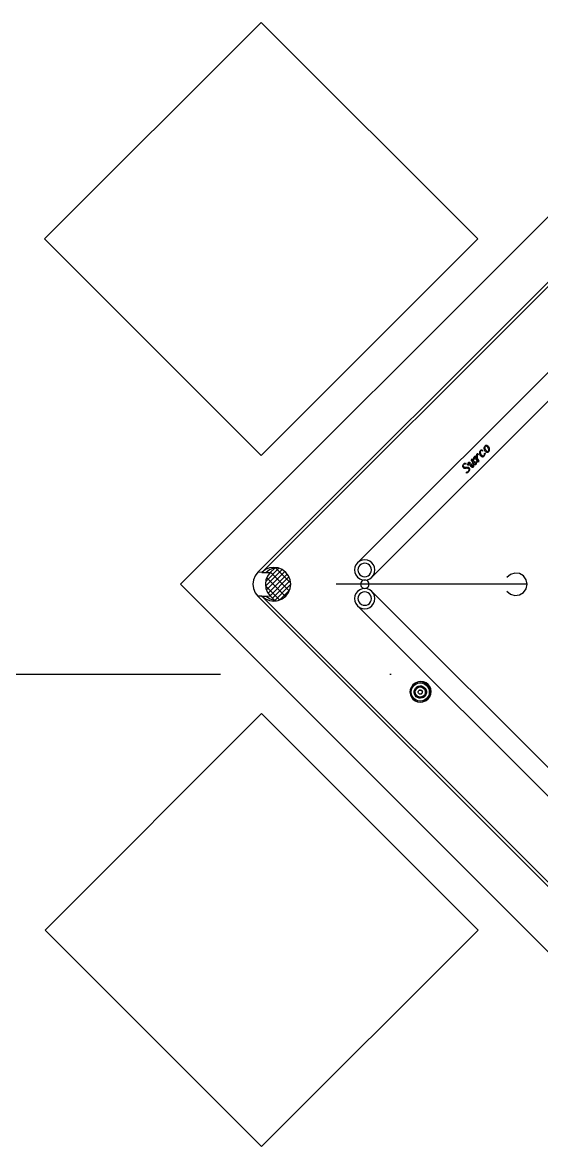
# Model space of a CAD drawing. Extents: x -32840 to 422982, y 280745 to 888746.
# Drawn here: x 233600 to 234363, y 392137 to 393789 of the extents above; entities that cross this region are included whole.
import ezdxf

# ---------------------------------------------------------------- set-up
doc = ezdxf.new("R2010")
doc.units = 0
doc.header["$LTSCALE"] = 1000
doc.linetypes.add('CONTINOUS', pattern=[0])
doc.linetypes.add('DASHDOT', pattern=[1, 0.5, -0.25, 0, -0.25])
for name, color, linetype in [('A - 100_CH$0$A_FURNITURE LAYOUT', 36, 'Continuous'), ('A-GRID', 31, 'DASHDOT'), ('A-GRID NO', 40, 'CONTINOUS')]:
    doc.layers.add(name, color=color, linetype=linetype)

# ---------------------------------------------------------------- blocks, each defined once
blk = doc.blocks.new('A - 101_CH$0$ccccccccccc333333333')
for p, q in [((392593.42, -281154.51), (392453.19, -281154.51)), ((392453.19, -281154.51), (392453.19, -281295.05)), ((392465.09, -281166.41), (392464.46, -281167.23)), ((392465.92, -281165.78), (392465.09, -281166.41)), ((392466.87, -281165.39), (392465.92, -281165.78)), ((392467.9, -281165.25), (392466.87, -281165.39)), ((392468.57, -281165.97), (392467.9, -281165.25)), ((392467.9, -281165.25), (392577.56, -281165.25)), ((392468.57, -281165.97), (392576.9, -281165.97)), ((392468.57, -281165.97), (392469.22, -281166.67)), ((392469.58, -281166.1), (392468.57, -281165.97)), ((392470.53, -281166.5), (392469.58, -281166.1)), ((392471.34, -281167.12), (392470.53, -281166.5)), ((392464.07, -281168.19), (392463.93, -281169.22)), ((392464.46, -281167.23), (392464.07, -281168.19)), ((392467.16, -281168.48), (392466.55, -281169.27)), ((392472.34, -281168.84), (392466.88, -281168.84)), ((392466.93, -281173.41), (392466.93, -281168.77)), ((392467.95, -281167.87), (392467.16, -281168.48)), ((392472.02, -281168.07), (392467.69, -281168.07)), ((392468.87, -281167.49), (392467.95, -281167.87)), ((392468.47, -281173.79), (392468.47, -281167.66)), ((392469.86, -281167.36), (392468.87, -281167.49)), ((392470.22, -281166.81), (392469.22, -281166.67)), ((392469.22, -281166.67), (392469.86, -281167.36)), ((392469.86, -281167.36), (392471.37, -281167.36)), ((392470.01, -281173.49), (392470.01, -281167.36)), ((392471.16, -281167.19), (392470.22, -281166.81)), ((392471.37, -281167.36), (392471.16, -281167.19)), ((392471.73, -281167.64), (392471.34, -281167.12)), ((392471.73, -281167.64), (392471.37, -281167.36)), ((392471.54, -281172.39), (392471.54, -281167.49)), ((392471.96, -281167.93), (392471.73, -281167.64)), ((392472.35, -281168.87), (392471.96, -281167.93)), ((392472.48, -281169.89), (392472.35, -281168.87)), ((392464.65, -281169.89), (392463.93, -281169.22)), ((392463.93, -281169.22), (392463.93, -281278.88)), ((392464.65, -281169.89), (392464.79, -281170.9)), ((392464.65, -281169.89), (392464.65, -281278.22)), ((392464.65, -281169.89), (392465.35, -281170.54)), ((392464.79, -281170.9), (392465.18, -281171.85)), ((392465.35, -281170.54), (392465.48, -281171.54)), ((392465.35, -281170.54), (392466.04, -281171.18)), ((392465.48, -281171.54), (392465.87, -281172.48)), ((392466.17, -281170.19), (392466.04, -281171.18)), ((392472.24, -281171.16), (392466.04, -281171.16)), ((392466.04, -281171.18), (392466.04, -281172.69)), ((392472.42, -281170.39), (392466.14, -281170.39)), ((392466.55, -281169.27), (392466.17, -281170.19)), ((392472.45, -281169.62), (392466.41, -281169.62)), ((392471.96, -281171.85), (392472.35, -281170.9)), ((392472.35, -281170.9), (392472.48, -281169.89)), ((392465.18, -281171.85), (392465.8, -281172.66)), ((392465.8, -281172.66), (392466.31, -281173.05)), ((392465.87, -281172.48), (392466.04, -281172.69)), ((392471.89, -281171.93), (392466.04, -281171.93)), ((392466.04, -281172.69), (392466.31, -281173.05)), ((392471.27, -281172.7), (392466.05, -281172.7)), ((392466.31, -281173.05), (392466.61, -281173.28)), ((392466.61, -281173.28), (392467.55, -281173.67)), ((392470.05, -281173.48), (392467.09, -281173.48)), ((392467.55, -281173.67), (392468.57, -281173.8)), ((392468.57, -281173.8), (392469.58, -281173.67)), ((392469.58, -281173.67), (392470.53, -281173.28)), ((392470.53, -281173.28), (392471.34, -281172.66)), ((392471.34, -281172.66), (392471.96, -281171.85)), ((392482.83, -281184.15), (392478.8, -281180.12)), ((392483.6, -281181.87), (392483.52, -281182.48)), ((392483.83, -281181.3), (392483.6, -281181.87)), ((392484.21, -281180.81), (392483.83, -281181.3)), ((392484.7, -281180.44), (392484.21, -281180.81)), ((392484.36, -281182.07), (392484.3, -281182.48)), ((392484.51, -281181.69), (392484.36, -281182.07)), ((392484.76, -281181.37), (392484.51, -281181.69)), ((392485.26, -281180.2), (392484.7, -281180.44)), ((392485.09, -281181.12), (392484.76, -281181.37)), ((392485.47, -281180.96), (392485.09, -281181.12)), ((392485.87, -281180.12), (392485.26, -281180.2)), ((392485.87, -281180.91), (392485.47, -281180.96)), ((392486.48, -281180.2), (392485.87, -281180.12)), ((392485.87, -281180.12), (392559.6, -281180.12)), ((392486.28, -281180.96), (392485.87, -281180.91)), ((392486.66, -281181.12), (392486.28, -281180.96)), ((392487.05, -281180.44), (392486.48, -281180.2)), ((392486.99, -281181.37), (392486.66, -281181.12)), ((392487.24, -281181.69), (392486.99, -281181.37)), ((392487.54, -281180.81), (392487.05, -281180.44)), ((392487.39, -281182.07), (392487.24, -281181.69)), ((392487.45, -281182.48), (392487.39, -281182.07)), ((392487.92, -281181.3), (392487.54, -281180.81)), ((392488.15, -281181.87), (392487.92, -281181.3)), ((392488.23, -281182.48), (392488.15, -281181.87)), ((392518.91, -281181.93), (392518.93, -281181.81)), ((392518.92, -281182.04), (392518.91, -281181.93)), ((392518.96, -281182.13), (392518.92, -281182.04)), ((392518.93, -281181.81), (392518.97, -281181.69)), ((392519.05, -281182.23), (392518.96, -281182.13)), ((392518.97, -281181.69), (392519.03, -281181.59)), ((392519.03, -281181.59), (392519.12, -281181.5)), ((392519.12, -281181.5), (392519.24, -281181.42)), ((392519.17, -281181.64), (392519.14, -281181.78)), ((392519.14, -281181.78), (392519.15, -281181.88)), ((392519.15, -281181.88), (392519.2, -281181.97)), ((392519.26, -281181.52), (392519.17, -281181.64)), ((392519.2, -281181.97), (392519.29, -281182.07)), ((392519.24, -281181.42), (392519.36, -281181.36)), ((392519.39, -281181.45), (392519.26, -281181.52)), ((392519.29, -281182.07), (392519.45, -281182.21)), ((392519.36, -281181.36), (392519.49, -281181.32)), ((392519.55, -281181.42), (392519.39, -281181.45)), ((392519.45, -281182.21), (392519.61, -281182.35)), ((392519.49, -281181.32), (392519.63, -281181.31)), ((392519.7, -281181.44), (392519.55, -281181.42)), ((392519.63, -281181.31), (392519.84, -281181.34)), ((392519.82, -281181.5), (392519.7, -281181.44)), ((392519.9, -281181.59), (392519.82, -281181.5)), ((392519.84, -281181.34), (392520.07, -281181.42)), ((392519.92, -281181.7), (392519.9, -281181.59)), ((392519.92, -281181.76), (392519.92, -281181.7)), ((392520, -281181.76), (392519.92, -281181.76)), ((392520.07, -281181.42), (392520, -281181.76)), ((392520.34, -281182.08), (392520.1, -281182.3)), ((392520.1, -281182.3), (392520.13, -281182.18)), ((392520.13, -281182.18), (392520.27, -281182.04)), ((392520.27, -281182.04), (392520.41, -281181.94)), ((392520.43, -281182.03), (392520.34, -281182.08)), ((392520.41, -281181.94), (392520.54, -281181.88)), ((392520.5, -281182.01), (392520.43, -281182.03)), ((392520.56, -281182.03), (392520.5, -281182.01)), ((392520.54, -281181.88), (392520.66, -281181.86)), ((392520.55, -281182.29), (392520.58, -281182.09)), ((392520.58, -281182.09), (392520.56, -281182.03)), ((392520.66, -281181.86), (392520.74, -281181.87)), ((392520.74, -281181.87), (392520.8, -281181.91)), ((392520.8, -281181.91), (392520.84, -281181.98)), ((392520.85, -281182.06), (392520.82, -281182.29)), ((392520.84, -281181.98), (392520.85, -281182.06)), ((392521.43, -281182.38), (392521.53, -281181.89)), ((392521.53, -281181.89), (392521.82, -281181.88)), ((392521.82, -281181.88), (392521.72, -281182.29)), ((392522.26, -281182.09), (392522.02, -281182.32)), ((392522.02, -281182.32), (392522.05, -281182.2)), ((392522.05, -281182.2), (392522.2, -281182.05)), ((392522.2, -281182.05), (392522.34, -281181.95)), ((392522.35, -281182.03), (392522.26, -281182.09)), ((392522.34, -281181.95), (392522.47, -281181.88)), ((392522.43, -281182.01), (392522.35, -281182.03)), ((392522.49, -281182.04), (392522.43, -281182.01)), ((392522.47, -281181.88), (392522.59, -281181.86)), ((392522.51, -281182.13), (392522.49, -281182.04)), ((392522.49, -281182.3), (392522.51, -281182.13)), ((392522.59, -281181.86), (392522.67, -281181.88)), ((392522.67, -281181.88), (392522.73, -281181.92)), ((392522.73, -281181.92), (392522.77, -281181.99)), ((392522.78, -281182.08), (392522.76, -281182.3)), ((392522.77, -281181.99), (392522.78, -281182.08)), ((392522.89, -281182.32), (392523.09, -281182.08)), ((392523.2, -281182.14), (392523.04, -281182.29)), ((392523.09, -281182.08), (392523.2, -281181.98)), ((392523.2, -281181.98), (392523.3, -281181.92)), ((392523.28, -281182.11), (392523.2, -281182.14)), ((392523.34, -281182.09), (392523.28, -281182.11)), ((392523.3, -281181.92), (392523.4, -281181.88)), ((392523.41, -281182.11), (392523.34, -281182.09)), ((392523.4, -281181.88), (392523.49, -281181.86)), ((392523.48, -281182.15), (392523.41, -281182.11)), ((392523.66, -281181.9), (392523.48, -281182.15)), ((392523.49, -281181.86), (392523.58, -281181.87)), ((392523.58, -281181.87), (392523.66, -281181.9)), ((392523.87, -281182.36), (392524, -281182.19)), ((392524, -281182.19), (392524.15, -281182.05)), ((392524.15, -281182.05), (392524.31, -281181.94)), ((392524.25, -281182.12), (392524.16, -281182.23)), ((392524.34, -281182.04), (392524.25, -281182.12)), ((392524.31, -281181.94), (392524.48, -281181.88)), ((392524.44, -281181.99), (392524.34, -281182.04)), ((392524.56, -281181.98), (392524.44, -281181.99)), ((392524.48, -281181.88), (392524.65, -281181.86)), ((392524.67, -281181.99), (392524.56, -281181.98)), ((392524.65, -281181.86), (392524.81, -281181.88)), ((392524.74, -281182.02), (392524.67, -281181.99)), ((392524.79, -281182.08), (392524.74, -281182.02)), ((392524.81, -281182.16), (392524.79, -281182.08)), ((392524.79, -281182.26), (392524.81, -281182.16)), ((392524.81, -281181.88), (392524.96, -281181.93)), ((392524.96, -281181.93), (392524.87, -281182.28)), ((392525.38, -281182.36), (392525.5, -281182.19)), ((392525.5, -281182.19), (392525.65, -281182.05)), ((392525.65, -281182.05), (392525.81, -281181.94)), ((392525.74, -281182.12), (392525.66, -281182.24)), ((392525.82, -281182.04), (392525.74, -281182.12)), ((392525.81, -281181.94), (392525.97, -281181.88)), ((392525.91, -281181.99), (392525.82, -281182.04)), ((392526.01, -281181.98), (392525.91, -281181.99)), ((392525.97, -281181.88), (392526.14, -281181.86)), ((392526.13, -281182), (392526.01, -281181.98)), ((392526.21, -281182.09), (392526.13, -281182)), ((392526.14, -281181.86), (392526.23, -281181.87)), ((392526.26, -281182.23), (392526.21, -281182.09)), ((392526.23, -281181.87), (392526.31, -281181.9)), ((392526.31, -281181.9), (392526.39, -281181.94)), ((392526.39, -281181.94), (392526.45, -281182)), ((392526.45, -281182), (392526.51, -281182.07)), ((392526.51, -281182.07), (392526.54, -281182.15)), ((392526.54, -281182.15), (392526.57, -281182.34)), ((392482.57, -281184.58), (392482.54, -281184.84)), ((392482.67, -281184.35), (392482.57, -281184.58)), ((392482.83, -281184.15), (392482.67, -281184.35)), ((392483.03, -281183.99), (392482.83, -281184.15)), ((392484.21, -281185.53), (392482.83, -281184.15)), ((392483.26, -281183.89), (392483.03, -281183.99)), ((392483.52, -281183.86), (392483.26, -281183.89)), ((392483.52, -281182.48), (392483.6, -281183.09)), ((392483.77, -281183.89), (392483.52, -281183.86)), ((392483.6, -281183.09), (392483.83, -281183.66)), ((392484, -281183.99), (392483.77, -281183.89)), ((392483.83, -281183.66), (392484.21, -281184.15)), ((392484.21, -281184.15), (392484, -281183.99)), ((392484.36, -281184.35), (392484.21, -281184.15)), ((392484.21, -281184.15), (392484.7, -281184.52)), ((392484.3, -281182.48), (392484.36, -281182.88)), ((392484.36, -281182.88), (392484.51, -281183.26)), ((392484.46, -281184.58), (392484.36, -281184.35)), ((392484.49, -281184.84), (392484.46, -281184.58)), ((392484.51, -281183.26), (392484.76, -281183.59)), ((392484.7, -281184.52), (392485.26, -281184.76)), ((392484.76, -281183.59), (392485.09, -281183.84)), ((392485.09, -281183.84), (392485.47, -281184)), ((392485.26, -281184.76), (392485.87, -281184.84)), ((392485.47, -281184), (392485.87, -281184.05)), ((392485.87, -281184.05), (392486.28, -281184)), ((392485.87, -281184.84), (392486.48, -281184.76)), ((392486.28, -281184), (392486.66, -281183.84)), ((392486.48, -281184.76), (392487.05, -281184.52)), ((392486.66, -281183.84), (392486.99, -281183.59)), ((392486.99, -281183.59), (392487.24, -281183.26)), ((392487.05, -281184.52), (392487.54, -281184.15)), ((392487.24, -281183.26), (392487.39, -281182.88)), ((392487.39, -281182.88), (392487.45, -281182.48)), ((392487.54, -281184.15), (392487.92, -281183.66)), ((392487.92, -281183.66), (392488.15, -281183.09)), ((392488.15, -281183.09), (392488.23, -281182.48)), ((392518.52, -281183.28), (392518.7, -281183.09)), ((392518.77, -281183.37), (392518.52, -281183.28)), ((392518.7, -281183.09), (392518.83, -281183.18)), ((392519.03, -281183.41), (392518.77, -281183.37)), ((392518.83, -281183.18), (392518.96, -281183.24)), ((392518.96, -281183.24), (392519.09, -281183.28)), ((392519.2, -281183.39), (392519.03, -281183.41)), ((392519.22, -281182.39), (392519.05, -281182.23)), ((392519.09, -281183.28), (392519.22, -281183.29)), ((392519.35, -281183.36), (392519.2, -281183.39)), ((392519.41, -281182.56), (392519.22, -281182.39)), ((392519.22, -281183.29), (392519.38, -281183.26)), ((392519.49, -281183.3), (392519.35, -281183.36)), ((392519.38, -281183.26), (392519.52, -281183.19)), ((392519.51, -281182.66), (392519.41, -281182.56)), ((392519.62, -281183.22), (392519.49, -281183.3)), ((392519.58, -281182.75), (392519.51, -281182.66)), ((392519.52, -281183.19), (392519.61, -281183.07)), ((392519.62, -281182.83), (392519.58, -281182.75)), ((392519.61, -281182.35), (392519.72, -281182.46)), ((392519.61, -281183.07), (392519.64, -281182.92)), ((392519.64, -281182.92), (392519.62, -281182.83)), ((392519.73, -281183.12), (392519.62, -281183.22)), ((392519.72, -281182.46), (392519.81, -281182.57)), ((392519.81, -281183.02), (392519.73, -281183.12)), ((392519.81, -281182.57), (392519.86, -281182.67)), ((392519.86, -281182.9), (392519.81, -281183.02)), ((392519.86, -281182.67), (392519.87, -281182.77)), ((392519.87, -281182.77), (392519.86, -281182.9)), ((392520.4, -281183.14), (392520.42, -281182.95)), ((392520.41, -281183.25), (392520.4, -281183.14)), ((392520.45, -281183.33), (392520.41, -281183.25)), ((392520.42, -281182.95), (392520.55, -281182.29)), ((392520.52, -281183.37), (392520.45, -281183.33)), ((392520.62, -281183.39), (392520.52, -281183.37)), ((392520.71, -281183.38), (392520.62, -281183.39)), ((392520.69, -281182.95), (392520.67, -281183.08)), ((392520.67, -281183.08), (392520.69, -281183.16)), ((392520.82, -281182.29), (392520.69, -281182.95)), ((392520.69, -281183.16), (392520.75, -281183.19)), ((392520.8, -281183.34), (392520.71, -281183.38)), ((392520.75, -281183.19), (392520.81, -281183.18)), ((392520.89, -281183.28), (392520.8, -281183.34)), ((392520.81, -281183.18), (392520.88, -281183.13)), ((392520.88, -281183.13), (392521.06, -281182.95)), ((392520.98, -281183.2), (392520.89, -281183.28)), ((392521.17, -281182.96), (392520.98, -281183.2)), ((392521.06, -281182.95), (392521.25, -281182.68)), ((392521.36, -281182.63), (392521.17, -281182.96)), ((392521.25, -281182.68), (392521.43, -281182.38)), ((392521.28, -281183.19), (392521.32, -281182.96)), ((392521.3, -281183.28), (392521.28, -281183.19)), ((392521.33, -281183.34), (392521.3, -281183.28)), ((392521.32, -281182.96), (392521.38, -281182.63)), ((392521.39, -281183.38), (392521.33, -281183.34)), ((392521.38, -281182.63), (392521.36, -281182.63)), ((392521.48, -281183.39), (392521.39, -281183.38)), ((392521.6, -281183.37), (392521.48, -281183.39)), ((392521.58, -281182.96), (392521.55, -281183.16)), ((392521.55, -281183.16), (392521.57, -281183.22)), ((392521.57, -281183.22), (392521.63, -281183.24)), ((392521.72, -281182.29), (392521.58, -281182.96)), ((392521.73, -281183.31), (392521.6, -281183.37)), ((392521.63, -281183.24), (392521.71, -281183.23)), ((392521.71, -281183.23), (392521.8, -281183.17)), ((392521.87, -281183.21), (392521.73, -281183.31)), ((392521.8, -281183.17), (392522.03, -281182.95)), ((392522.01, -281183.07), (392521.87, -281183.21)), ((392522.03, -281182.95), (392522.01, -281183.07)), ((392522.26, -281183.37), (392522.36, -281182.96)), ((392522.55, -281183.36), (392522.26, -281183.37)), ((392522.36, -281182.96), (392522.49, -281182.3)), ((392522.65, -281182.87), (392522.55, -281183.36)), ((392522.85, -281182.53), (392522.65, -281182.87)), ((392522.76, -281182.3), (392522.69, -281182.63)), ((392522.69, -281182.63), (392522.71, -281182.63)), ((392522.71, -281182.63), (392522.89, -281182.32)), ((392523.04, -281182.29), (392522.85, -281182.53)), ((392523.71, -281182.91), (392523.72, -281182.72)), ((392523.73, -281183.1), (392523.71, -281182.91)), ((392523.72, -281182.72), (392523.78, -281182.53)), ((392523.77, -281183.19), (392523.73, -281183.1)), ((392523.82, -281183.26), (392523.77, -281183.19)), ((392523.78, -281182.53), (392523.87, -281182.36)), ((392523.89, -281183.32), (392523.82, -281183.26)), ((392523.96, -281183.36), (392523.89, -281183.32)), ((392524.04, -281183.38), (392523.96, -281183.36)), ((392524.01, -281182.68), (392524, -281182.87)), ((392524, -281182.87), (392524.02, -281183.03)), ((392524.04, -281182.52), (392524.01, -281182.68)), ((392524.02, -281183.03), (392524.07, -281183.14)), ((392524.09, -281182.37), (392524.04, -281182.52)), ((392524.14, -281183.39), (392524.04, -281183.38)), ((392524.07, -281183.14), (392524.16, -281183.21)), ((392524.16, -281182.23), (392524.09, -281182.37)), ((392524.29, -281183.37), (392524.14, -281183.39)), ((392524.16, -281183.21), (392524.28, -281183.23)), ((392524.28, -281183.23), (392524.41, -281183.22)), ((392524.46, -281183.31), (392524.29, -281183.37)), ((392524.41, -281183.22), (392524.56, -281183.17)), ((392524.65, -281183.22), (392524.46, -281183.31)), ((392524.56, -281183.17), (392524.71, -281183.09)), ((392524.86, -281183.09), (392524.65, -281183.22)), ((392524.71, -281183.09), (392524.88, -281182.99)), ((392524.79, -281182.28), (392524.79, -281182.26)), ((392524.87, -281182.28), (392524.79, -281182.28)), ((392524.88, -281182.99), (392524.86, -281183.09)), ((392525.21, -281182.91), (392525.23, -281182.72)), ((392525.24, -281183.1), (392525.21, -281182.91)), ((392525.23, -281182.72), (392525.28, -281182.53)), ((392525.33, -281183.25), (392525.24, -281183.1)), ((392525.28, -281182.53), (392525.38, -281182.36)), ((392525.39, -281183.31), (392525.33, -281183.25)), ((392525.46, -281183.36), (392525.39, -281183.31)), ((392525.54, -281183.38), (392525.46, -281183.36)), ((392525.52, -281182.67), (392525.51, -281182.84)), ((392525.51, -281182.84), (392525.52, -281183.03)), ((392525.54, -281182.52), (392525.52, -281182.67)), ((392525.52, -281183.03), (392525.57, -281183.16)), ((392525.59, -281182.38), (392525.54, -281182.52)), ((392525.62, -281183.39), (392525.54, -281183.38)), ((392525.57, -281183.16), (392525.66, -281183.25)), ((392525.66, -281182.24), (392525.59, -281182.38)), ((392525.8, -281183.37), (392525.62, -281183.39)), ((392525.66, -281183.25), (392525.78, -281183.27)), ((392525.78, -281183.27), (392525.87, -281183.26)), ((392525.97, -281183.31), (392525.8, -281183.37)), ((392525.87, -281183.26), (392525.96, -281183.21)), ((392525.96, -281183.21), (392526.05, -281183.13)), ((392526.13, -281183.21), (392525.97, -281183.31)), ((392526.05, -281183.13), (392526.13, -281183.02)), ((392526.13, -281183.02), (392526.19, -281182.88)), ((392526.28, -281183.07), (392526.13, -281183.21)), ((392526.19, -281182.88), (392526.24, -281182.74)), ((392526.24, -281182.74), (392526.27, -281182.58)), ((392526.28, -281182.42), (392526.26, -281182.23)), ((392526.27, -281182.58), (392526.28, -281182.42)), ((392526.41, -281182.9), (392526.28, -281183.07)), ((392526.5, -281182.72), (392526.41, -281182.9)), ((392526.56, -281182.54), (392526.5, -281182.72)), ((392526.57, -281182.34), (392526.56, -281182.54)), ((392478.88, -281186.58), (392478.8, -281187.19)), ((392478.8, -281187.19), (392478.88, -281187.8)), ((392478.8, -281187.19), (392478.8, -281260.92)), ((392479.12, -281186.01), (392478.88, -281186.58)), ((392479.49, -281185.53), (392479.12, -281186.01)), ((392479.98, -281185.15), (392479.49, -281185.53)), ((392479.64, -281186.79), (392479.59, -281187.19)), ((392479.59, -281187.19), (392479.64, -281187.6)), ((392479.8, -281186.41), (392479.64, -281186.79)), ((392480.05, -281186.08), (392479.8, -281186.41)), ((392480.55, -281184.92), (392479.98, -281185.15)), ((392480.37, -281185.83), (392480.05, -281186.08)), ((392480.75, -281185.68), (392480.37, -281185.83)), ((392481.16, -281184.84), (392480.55, -281184.92)), ((392481.16, -281185.62), (392480.75, -281185.68)), ((392481.77, -281184.92), (392481.16, -281184.84)), ((392481.57, -281185.68), (392481.16, -281185.62)), ((392481.94, -281185.83), (392481.57, -281185.68)), ((392482.34, -281185.15), (392481.77, -281184.92)), ((392482.27, -281186.08), (392481.94, -281185.83)), ((392482.52, -281186.41), (392482.27, -281186.08)), ((392482.83, -281185.53), (392482.34, -281185.15)), ((392482.68, -281186.79), (392482.52, -281186.41)), ((392482.54, -281184.84), (392482.57, -281185.09)), ((392482.57, -281185.09), (392482.67, -281185.32)), ((392482.67, -281185.32), (392482.83, -281185.53)), ((392482.73, -281187.19), (392482.68, -281186.79)), ((392482.68, -281187.6), (392482.73, -281187.19)), ((392482.83, -281185.53), (392483.03, -281185.68)), ((392483.2, -281186.01), (392482.83, -281185.53)), ((392483.03, -281185.68), (392483.26, -281185.78)), ((392483.44, -281186.58), (392483.2, -281186.01)), ((392483.26, -281185.78), (392483.52, -281185.81)), ((392483.52, -281187.19), (392483.44, -281186.58)), ((392483.44, -281187.8), (392483.52, -281187.19)), ((392483.52, -281185.81), (392483.77, -281185.78)), ((392483.52, -281187.19), (392483.52, -281260.92)), ((392483.77, -281185.78), (392484, -281185.68)), ((392484, -281185.68), (392484.21, -281185.53)), ((392484.21, -281185.53), (392484.36, -281185.32)), ((392485.87, -281187.19), (392484.21, -281185.53)), ((392484.36, -281185.32), (392484.46, -281185.09)), ((392484.46, -281185.09), (392484.49, -281184.84)), ((392559.6, -281184.84), (392485.87, -281184.84)), ((392510.24, -281211.56), (392485.87, -281187.19)), ((392478.88, -281187.8), (392479.12, -281188.37)), ((392479.12, -281188.37), (392479.49, -281188.86)), ((392479.49, -281188.86), (392479.98, -281189.24)), ((392479.64, -281187.6), (392479.8, -281187.98)), ((392479.8, -281187.98), (392480.05, -281188.31)), ((392479.98, -281189.24), (392480.55, -281189.47)), ((392480.05, -281188.31), (392480.37, -281188.56)), ((392480.37, -281188.56), (392480.75, -281188.71)), ((392480.55, -281189.47), (392481.16, -281189.55)), ((392480.75, -281188.71), (392481.16, -281188.77)), ((392481.16, -281188.77), (392481.57, -281188.71)), ((392481.16, -281189.55), (392481.77, -281189.47)), ((392481.57, -281188.71), (392481.94, -281188.56)), ((392481.77, -281189.47), (392482.34, -281189.24)), ((392481.94, -281188.56), (392482.27, -281188.31)), ((392482.27, -281188.31), (392482.52, -281187.98)), ((392482.34, -281189.24), (392482.83, -281188.86)), ((392482.52, -281187.98), (392482.68, -281187.6)), ((392482.83, -281188.86), (392483.2, -281188.37)), ((392483.2, -281188.37), (392483.44, -281187.8)), ((392509.1, -281207.19), (392508.02, -281207.11)), ((392510.06, -281207.69), (392509.1, -281207.19)), ((392510.73, -281208.54), (392510.06, -281207.69)), ((392472.84, -281210.52), (392472.6, -281211.09)), ((392472.83, -281211.15), (392473.04, -281210.64)), ((392473.21, -281210.03), (392472.84, -281210.52)), ((392472.87, -281211.16), (392473.08, -281210.65)), ((392473.04, -281210.64), (392473.38, -281210.2)), ((392473.08, -281210.65), (392473.42, -281210.21)), ((392473.7, -281209.65), (392473.21, -281210.03)), ((392473.38, -281210.2), (392473.82, -281209.86)), ((392473.42, -281210.21), (392473.86, -281209.87)), ((392473.61, -281211.09), (392473.81, -281210.78)), ((392474.27, -281209.42), (392473.7, -281209.65)), ((392473.81, -281210.78), (392474.09, -281210.53)), ((392473.82, -281209.86), (392474.34, -281209.64)), ((392473.86, -281209.87), (392474.38, -281209.66)), ((392473.87, -281211.09), (392474.07, -281210.85)), ((392473.92, -281211.1), (392474.11, -281210.86)), ((392474.07, -281210.85), (392474.32, -281210.67)), ((392474.09, -281210.53), (392474.42, -281210.36)), ((392474.11, -281210.86), (392474.36, -281210.68)), ((392474.89, -281209.34), (392474.27, -281209.42)), ((392474.32, -281210.67), (392474.6, -281210.55)), ((392474.34, -281209.64), (392474.89, -281209.57)), ((392474.36, -281210.68), (392474.65, -281210.57)), ((392474.38, -281209.66), (392474.93, -281209.59)), ((392474.42, -281210.36), (392474.78, -281210.29)), ((392474.6, -281210.55), (392474.91, -281210.52)), ((392474.65, -281210.57), (392474.95, -281210.53)), ((392474.78, -281210.29), (392475.15, -281210.31)), ((392475.5, -281209.42), (392474.89, -281209.34)), ((392474.89, -281209.57), (392475.44, -281209.64)), ((392474.91, -281210.52), (392475.22, -281210.57)), ((392474.93, -281209.59), (392475.47, -281209.66)), ((392474.95, -281210.53), (392475.24, -281210.57)), ((392475.15, -281210.31), (392475.19, -281210.32)), ((392475.19, -281210.32), (392475.5, -281210.42)), ((392475.22, -281210.57), (392475.24, -281210.57)), ((392475.24, -281210.57), (392475.5, -281210.69)), ((392475.44, -281209.64), (392475.47, -281209.66)), ((392475.47, -281209.66), (392475.95, -281209.86)), ((392476.07, -281209.65), (392475.5, -281209.42)), ((392475.5, -281209.42), (392475.7, -281209.48)), ((392475.5, -281210.42), (392475.81, -281210.63)), ((392475.5, -281210.42), (392475.54, -281210.44)), ((392475.5, -281210.69), (392475.74, -281210.88)), ((392475.54, -281210.44), (392475.85, -281210.64)), ((392476.27, -281209.72), (392475.7, -281209.48)), ((392475.74, -281210.88), (392475.92, -281211.13)), ((392475.81, -281210.63), (392476.06, -281210.9)), ((392475.85, -281210.64), (392476.1, -281210.91)), ((392475.95, -281209.86), (392476.39, -281210.2)), ((392476.06, -281210.9), (392476.23, -281211.23)), ((392476.56, -281210.03), (392476.07, -281209.65)), ((392476.1, -281210.91), (392476.27, -281211.25)), ((392476.76, -281210.09), (392476.27, -281209.72)), ((392476.39, -281210.2), (392476.73, -281210.64)), ((392476.94, -281210.52), (392476.56, -281210.03)), ((392476.73, -281210.64), (392476.95, -281211.15)), ((392477.14, -281210.58), (392476.76, -281210.09)), ((392477.17, -281211.09), (392476.94, -281210.52)), ((392477.37, -281211.15), (392477.14, -281210.58)), ((392505.79, -281209.34), (392505.87, -281210.42)), ((392505.87, -281210.42), (392506.37, -281211.38)), ((392510.24, -281211.56), (392510.83, -281210.65)), ((392511.01, -281209.58), (392510.73, -281208.54)), ((392510.83, -281210.65), (392511.01, -281209.58)), ((392472.6, -281211.09), (392472.52, -281211.7)), ((392472.52, -281211.7), (392472.6, -281212.32)), ((392472.6, -281212.32), (392472.84, -281212.89)), ((392472.76, -281211.7), (392472.83, -281211.15)), ((392472.83, -281212.25), (392472.76, -281211.7)), ((392472.8, -281211.71), (392472.87, -281211.16)), ((392472.87, -281212.27), (392472.8, -281211.71)), ((392473.04, -281212.77), (392472.83, -281212.25)), ((392472.84, -281212.89), (392473.21, -281213.38)), ((392473.08, -281212.78), (392472.87, -281212.27)), ((392473.38, -281213.21), (392473.04, -281212.77)), ((392473.42, -281213.22), (392473.08, -281212.78)), ((392473.21, -281213.38), (392473.7, -281213.75)), ((392473.82, -281213.55), (392473.38, -281213.21)), ((392473.86, -281213.56), (392473.42, -281213.22)), ((392473.47, -281211.81), (392473.49, -281211.44)), ((392473.55, -281212.17), (392473.47, -281211.81)), ((392473.49, -281211.44), (392473.61, -281211.09)), ((392473.71, -281212.5), (392473.55, -281212.17)), ((392473.7, -281211.68), (392473.75, -281211.37)), ((392473.74, -281211.99), (392473.7, -281211.68)), ((392473.96, -281212.78), (392473.71, -281212.5)), ((392473.85, -281212.27), (392473.74, -281211.99)), ((392473.75, -281211.37), (392473.87, -281211.09)), ((392473.75, -281211.69), (392473.79, -281211.39)), ((392473.78, -281212), (392473.75, -281211.69)), ((392473.89, -281212.29), (392473.78, -281212)), ((392473.79, -281211.39), (392473.92, -281211.1)), ((392474.34, -281213.76), (392473.82, -281213.55)), ((392474.03, -281212.52), (392473.85, -281212.27)), ((392474.36, -281213.77), (392473.86, -281213.56)), ((392474.08, -281212.53), (392473.89, -281212.29)), ((392474.27, -281212.98), (392473.96, -281212.78)), ((392474.28, -281212.72), (392474.03, -281212.52)), ((392474.32, -281212.73), (392474.08, -281212.53)), ((392474.62, -281213.1), (392474.27, -281212.98)), ((392474.56, -281212.84), (392474.28, -281212.72)), ((392474.59, -281212.84), (392474.32, -281212.73)), ((392474.41, -281211.7), (392474.43, -281211.58)), ((392474.43, -281211.83), (392474.41, -281211.7)), ((392474.43, -281211.58), (392474.48, -281211.47)), ((392474.48, -281211.94), (392474.43, -281211.83)), ((392474.48, -281211.47), (392474.55, -281211.37)), ((392474.55, -281212.04), (392474.48, -281211.94)), ((392474.55, -281211.37), (392474.65, -281211.29)), ((392474.65, -281212.11), (392474.55, -281212.04)), ((392474.59, -281212.84), (392474.56, -281212.84)), ((392474.86, -281212.89), (392474.59, -281212.84)), ((392474.99, -281213.12), (392474.62, -281213.1)), ((392474.62, -281213.1), (392474.67, -281213.11)), ((392474.65, -281211.29), (392474.76, -281211.25)), ((392474.76, -281212.16), (392474.65, -281212.11)), ((392475.04, -281213.13), (392474.67, -281213.11)), ((392474.76, -281211.25), (392474.89, -281211.23)), ((392474.76, -281212.16), (392474.81, -281212.17)), ((392474.89, -281212.18), (392474.76, -281212.16)), ((392474.93, -281212.19), (392474.81, -281212.17)), ((392475.17, -281212.85), (392474.86, -281212.89)), ((392474.89, -281211.23), (392475.01, -281211.25)), ((392475.01, -281212.16), (392474.89, -281212.18)), ((392475.05, -281212.17), (392474.93, -281212.19)), ((392475.36, -281213.04), (392474.99, -281213.12)), ((392475.01, -281211.25), (392475.12, -281211.29)), ((392475.01, -281211.25), (392475.05, -281211.26)), ((392475.12, -281212.11), (392475.01, -281212.16)), ((392475.4, -281213.05), (392475.04, -281213.13)), ((392475.05, -281211.26), (392475.17, -281211.3)), ((392475.17, -281212.12), (392475.05, -281212.17)), ((392475.12, -281211.29), (392475.22, -281211.37)), ((392475.22, -281212.04), (392475.12, -281212.11)), ((392475.17, -281211.3), (392475.26, -281211.38)), ((392475.26, -281212.05), (392475.17, -281212.12)), ((392475.46, -281212.74), (392475.17, -281212.85)), ((392475.22, -281211.37), (392475.3, -281211.47)), ((392475.3, -281211.94), (392475.22, -281212.04)), ((392475.26, -281211.38), (392475.34, -281211.48)), ((392475.34, -281211.95), (392475.26, -281212.05)), ((392475.3, -281211.47), (392475.35, -281211.58)), ((392475.35, -281211.83), (392475.3, -281211.94)), ((392475.34, -281211.48), (392475.39, -281211.59)), ((392475.39, -281211.84), (392475.34, -281211.95)), ((392475.35, -281211.58), (392475.36, -281211.7)), ((392475.36, -281211.7), (392475.35, -281211.83)), ((392475.69, -281212.88), (392475.36, -281213.04)), ((392475.39, -281211.59), (392475.4, -281211.71)), ((392475.4, -281211.71), (392475.39, -281211.84)), ((392475.73, -281212.89), (392475.4, -281213.05)), ((392475.95, -281213.55), (392475.44, -281213.76)), ((392475.71, -281212.56), (392475.46, -281212.74)), ((392475.96, -281212.63), (392475.69, -281212.88)), ((392475.9, -281212.32), (392475.71, -281212.56)), ((392476.01, -281212.64), (392475.73, -281212.89)), ((392476.02, -281212.03), (392475.9, -281212.32)), ((392475.92, -281211.13), (392476.04, -281211.42)), ((392476.39, -281213.21), (392475.95, -281213.55)), ((392476.17, -281212.32), (392475.96, -281212.63)), ((392476.21, -281212.33), (392476.01, -281212.64)), ((392476.07, -281211.73), (392476.02, -281212.03)), ((392476.04, -281211.42), (392476.07, -281211.73)), ((392476.07, -281213.75), (392476.56, -281213.38)), ((392476.28, -281211.97), (392476.17, -281212.32)), ((392476.32, -281211.98), (392476.21, -281212.33)), ((392476.23, -281211.23), (392476.3, -281211.6)), ((392476.27, -281211.25), (392476.34, -281211.61)), ((392476.27, -281213.8), (392476.76, -281213.43)), ((392476.3, -281211.6), (392476.28, -281211.97)), ((392476.34, -281211.61), (392476.32, -281211.98)), ((392476.73, -281212.77), (392476.39, -281213.21)), ((392476.56, -281213.38), (392476.94, -281212.89)), ((392476.95, -281212.25), (392476.73, -281212.77)), ((392476.76, -281213.43), (392477.14, -281212.94)), ((392476.94, -281212.89), (392477.17, -281212.32)), ((392476.95, -281211.15), (392477.02, -281211.7)), ((392477.02, -281211.7), (392476.95, -281212.25)), ((392477.14, -281212.94), (392477.37, -281212.37)), ((392477.26, -281211.7), (392477.17, -281211.09)), ((392477.17, -281212.32), (392477.26, -281211.7)), ((392477.45, -281211.76), (392477.37, -281211.15)), ((392477.37, -281212.37), (392477.45, -281211.76)), ((392506.37, -281211.38), (392507.22, -281212.05)), ((392507.22, -281212.05), (392508.26, -281212.32)), ((392508.26, -281212.32), (392509.33, -281212.15)), ((392509.33, -281212.15), (392510.24, -281211.56)), ((392473.7, -281213.75), (392474.27, -281213.99)), ((392474.27, -281213.99), (392474.89, -281214.07)), ((392474.27, -281213.99), (392474.48, -281214.04)), ((392474.36, -281213.77), (392474.34, -281213.76)), ((392474.89, -281213.83), (392474.36, -281213.77)), ((392474.48, -281214.04), (392475.09, -281214.12)), ((392475.44, -281213.76), (392474.89, -281213.83)), ((392474.89, -281214.07), (392475.5, -281213.99)), ((392475.09, -281214.12), (392475.7, -281214.04)), ((392475.5, -281213.99), (392476.07, -281213.75)), ((392475.7, -281214.04), (392476.27, -281213.8))]:
    blk.add_line(p, q)
blk = doc.blocks.new('CHESS')
at = {"layer": 'A - 100_CH$0$A_FURNITURE LAYOUT', "elevation": -1}
for points in [[(253028.6, -872812.4), (253478.6, -872812.4), (253478.6, -872362.4), (253028.6, -872362.4)], [(252310.9, -873531.1), (252760.9, -873531.1), (252760.9, -873081.1), (252310.9, -873081.1)]]:
    blk.add_lwpolyline(points, close=True, dxfattribs=at)
at = {"layer": 'A - 100_CH$0$A_FURNITURE LAYOUT', "xscale": 6.314329410915386, "yscale": 6.314329410915386, "zscale": 6.314329410915386}
blk.add_blockref('A - 101_CH$0$ccccccccccc333333333', (-2225267.8, 902439.8), dxfattribs=at)
blk = doc.blocks.new('GR')
at = {"layer": 'A-GRID'}
blk.add_line((234967.9, 442680.4), (256876.3, 442680.4), dxfattribs=at)

msp = doc.modelspace()

# ---------------------------------------------------------------- block references
at = {"rotation": 45}
msp.add_blockref('CHESS', (-562139.2, 831406), dxfattribs=at)
at = {"layer": 'A-GRID NO'}
msp.add_blockref('GR', (-2577.2, -49849.1), dxfattribs=at)

doc.saveas('drawing.dxf')
